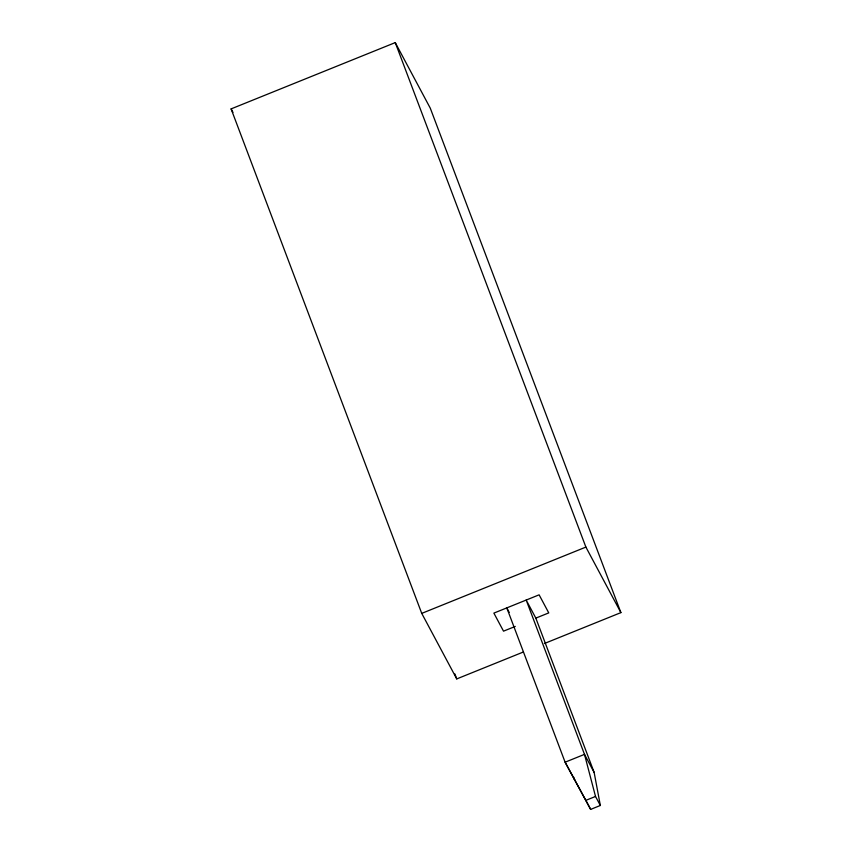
<?xml version="1.0" encoding="UTF-8"?>
<svg xmlns="http://www.w3.org/2000/svg" width="852" height="852" viewBox="0 0 852 852"><rect width="100%" height="100%" fill="white"/><g stroke="black" fill="none" stroke-linecap="round" stroke-linejoin="round"><path stroke-width="1.28" d="M523.394 651.993L456.747 678.916L421.74 613.387L231.105 108.896L395.253 42.6L430.26 108.129L620.895 612.62L544.375 643.526M421.74 613.387L585.888 547.091L620.895 612.62M515.268 626.422L503.521 631.162L493.872 613.11L539.114 594.834L548.763 612.897L535.833 618.115L526.185 600.053L584.493 754.371L595.516 796.46L600.341 805.481L590.649 809.4L565.11 762.199L506.802 607.891L509.208 612.407M600.341 805.481L594.142 772.434L584.493 754.371L565.11 762.199L585.825 800.369L595.516 796.46M231.105 108.896L232.979 112.4M585.825 800.369L590.649 809.4M395.253 42.6L585.888 547.091M535.833 618.115L594.142 772.434M573.343 776.523L574.759 780.262M454.872 673.943L456.747 678.916"/></g></svg>
